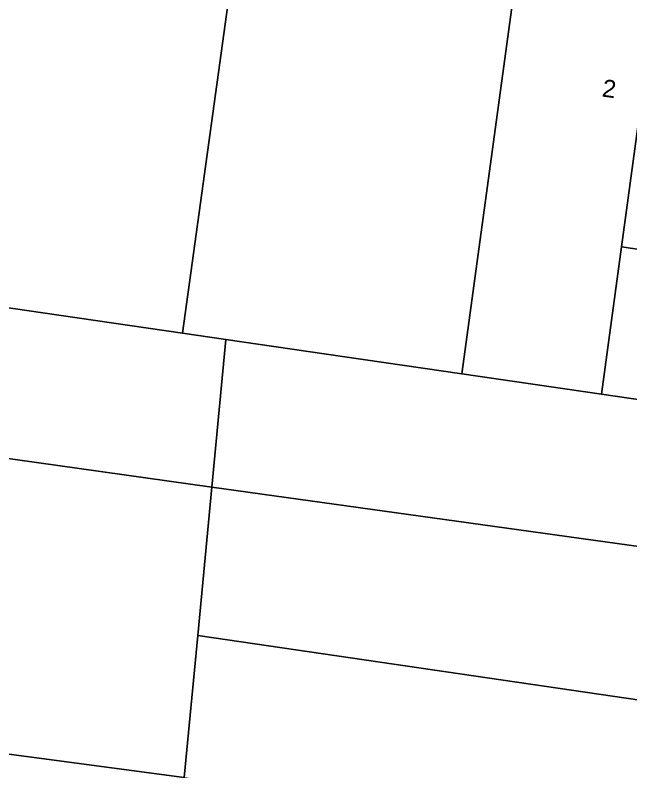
# Model space of a CAD drawing. Header units: metres. Extents: x 307881 to 309377, y 6244646 to 6245709.
# Drawn here: x 308344.4 to 308407.6, y 6245130.1 to 6245207.8 of the extents above; entities that cross this region are included whole.
import ezdxf

# ---------------------------------------------------------------- set-up
doc = ezdxf.new("R2010")
doc.units = ezdxf.units.M
doc.layers.add('Cadastre Buildings_SP_EXT', color=9, linetype='Continuous', lineweight=5)
doc.layers.add('Cadastre Land Parcels_SP_EXT', color=9, linetype='Continuous', lineweight=5)
doc.styles.get("Standard").update_dxf_attribs({"font": 'arial.ttf'})

msp = doc.modelspace()

# ---------------------------------------------------------------- linework, layer by layer
at = {"layer": 'Cadastre Buildings_SP_EXT', "linetype": 'Continuous'}
for points in [[(308332.929, 6245179.321), (308347.238, 6245177.236), (308361.567, 6245175.148), (308369.784, 6245234.594), (308355.487, 6245236.583), (308341.19, 6245238.573), (308339.124, 6245223.757), (308337.058, 6245208.941), (308334.992, 6245194.123), (308332.929, 6245179.321)], [(308361.567, 6245175.148), (308366.02, 6245174.498), (308376.106, 6245173.029), (308390.221, 6245170.972), (308398.382, 6245230.616), (308384.03, 6245232.621), (308369.784, 6245234.594), (308361.567, 6245175.148)], [(308281.314, 6245140.26), (308361.722, 6245129.545), (308363.122, 6245144.134), (308364.585, 6245159.339), (308285.523, 6245170.451), (308283.478, 6245155.785), (308281.314, 6245140.26)]]:
    msp.add_lwpolyline(points, close=True, dxfattribs=at)
at = {"layer": 'Cadastre Land Parcels_SP_EXT', "linetype": 'Continuous'}
for points in [[(308412.68, 6245228.626), (308398.382, 6245230.616), (308390.221, 6245170.972), (308404.549, 6245168.881), (308406.604, 6245183.981), (308408.659, 6245199.083), (308410.667, 6245213.832), (308412.68, 6245228.626)], [(308366.02, 6245174.498), (308361.567, 6245175.148), (308347.238, 6245177.236), (308332.929, 6245179.321), (308334.992, 6245194.123), (308289.728, 6245200.599), (308287.672, 6245185.857), (308285.523, 6245170.451), (308364.585, 6245159.339), (308366.02, 6245174.498)], [(308453.904, 6245192.476), (308408.659, 6245199.083), (308406.604, 6245183.981), (308451.847, 6245177.376), (308453.904, 6245192.476)], [(308451.847, 6245177.376), (308406.604, 6245183.981), (308404.549, 6245168.881), (308449.791, 6245162.276), (308451.847, 6245177.376)], [(308376.106, 6245173.029), (308366.02, 6245174.498), (308364.585, 6245159.339), (308447.777, 6245147.79), (308449.791, 6245162.276), (308404.549, 6245168.881), (308390.221, 6245170.972), (308376.106, 6245173.029)], [(308447.777, 6245147.79), (308364.585, 6245159.339), (308363.122, 6245144.134), (308445.675, 6245132.042), (308447.777, 6245147.79)], [(308445.675, 6245132.042), (308363.122, 6245144.134), (308361.722, 6245129.545), (308443.661, 6245117.244), (308445.675, 6245132.042)], [(308277.102, 6245110.027), (308310.453, 6245105.695), (308343.342, 6245101.425), (308358.455, 6245099.462), (308360.539, 6245114.386), (308360.568, 6245114.593), (308361.722, 6245129.545), (308281.314, 6245140.26), (308279.201, 6245125.096), (308277.102, 6245110.027)]]:
    msp.add_lwpolyline(points, close=True, dxfattribs=at)

# ---------------------------------------------------------------- texts
at = {"layer": 'Cadastre Land Parcels_SP_EXT'}
msp.add_text('2', height=1.8, rotation=351.89316, dxfattribs=at).set_placement((308404.537, 6245199.427))

doc.saveas('drawing.dxf')
